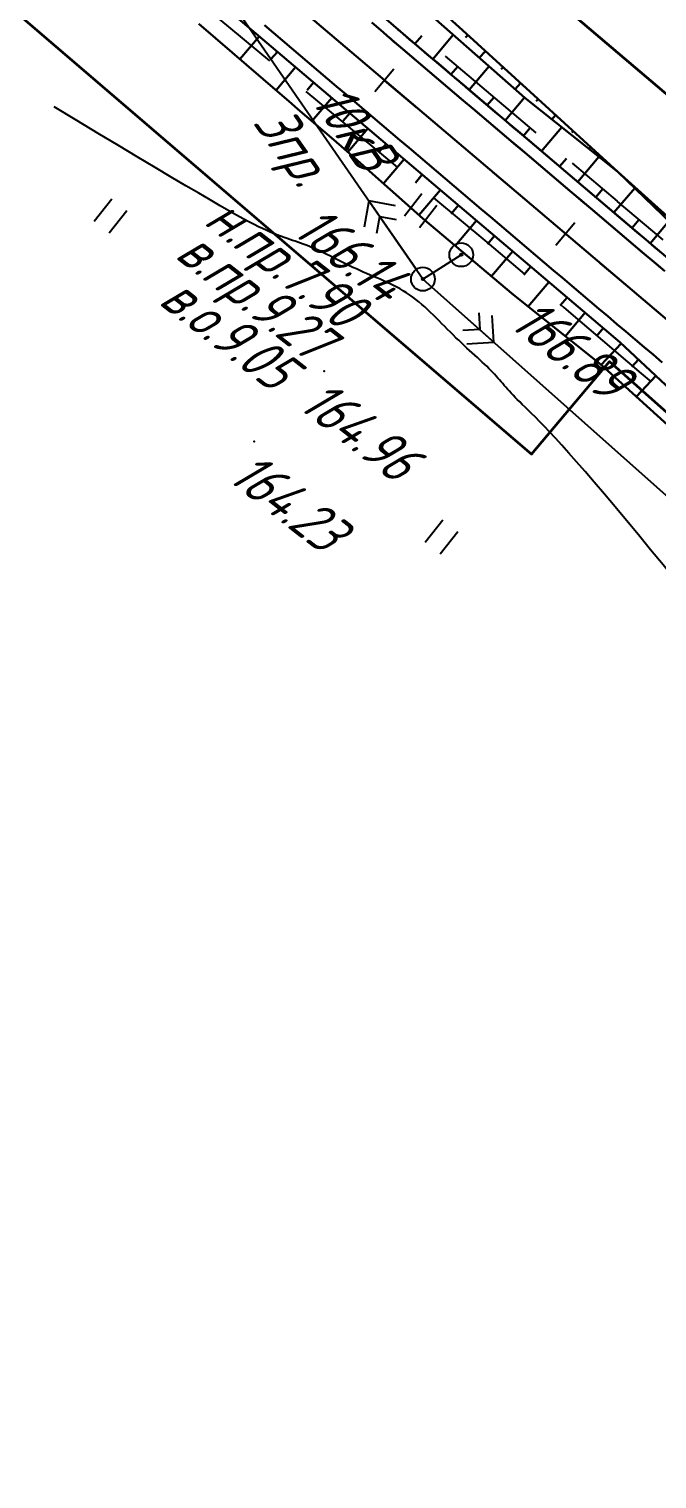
# Model space of a CAD drawing. Header units: millimetres. Extents: x -698 to 8131, y -704 to 4503.
# Drawn here: x 7626 to 7678.9, y 179.8 to 302 of the extents above; entities that cross this region are included whole.
import ezdxf

# ---------------------------------------------------------------- set-up
doc = ezdxf.new("R2010")
doc.units = ezdxf.units.MM
doc.linetypes.add('CONTI', pattern=[0])
doc.linetypes.add('STROT', pattern=[1.7, 0.5, -1.2])
for name, color, linetype, lineweight in [('10', 1, 'Continuous', 35), ('КОПИЯ_ОСЬ_13_ОТКОСЫ', 7, 'Continuous', 30), ('КОПИЯ_ОСЬ_ГРАНИЦЫ_ПОЛОС', 7, 'Continuous', 30), ('ОСЬ_ВЕРХ_ПОКРЫТИЯ_ГРАНИЦЫ_ПОЛОС', 7, 'Continuous', 30), ('ОСЬ_ВЕРХ_ПОКРЫТИЯ_ОСЬ', 1, 'Continuous', 30)]:
    doc.layers.add(name, color=color, linetype=linetype, lineweight=lineweight)
for name, color, linetype in [('GOR_BDEFAULT', 212, 'CONTI'), ('NAD_MDEFAULT', 7, 'CONTI'), ('PI_OTDEFAULT', 172, 'CONTI'), ('PI_TTDEFAULT', 5, 'CONTI'), ('SIT_LDEFAULT', 7, 'CONTI'), ('USLZNDEFAULT', 7, 'CONTI'), ('ОСЬ_ВЕРХ_ПОКРЫТИЯ_ПИКЕТЫ', 1, 'Continuous'), ('разметка', 7, 'Continuous')]:
    doc.layers.add(name, color=color, linetype=linetype)
doc.styles.add('eskd', font='isocpeui.ttf', dxfattribs={"width": 1.2})

# ---------------------------------------------------------------- blocks, each defined once
blk = doc.blocks.new('BL_2011')
at = {"color": 0}
for p, q in [((0, 0), (0, 2.4)), ((1.6, 0), (1.6, 2.4))]:
    blk.add_line(p, q, dxfattribs=at)
blk = doc.blocks.new('BL_26')
at = {"color": 0}
for radius in [1, 0.1]:
    blk.add_circle((0, 0), radius, dxfattribs=at)
blk = doc.blocks.new('*U52')
at = {"layer": 'КОПИЯ_ОСЬ_13_ОТКОСЫ'}
for points in [[(165.84, -171.21), (173.35, -177.81), (181.17, -184.05)], [(166.39, -170.56), (168.09, -172.11), (173.8, -177.29), (181.17, -184.05)], [(168.55, -172.52), (168.36, -172.73)], [(170.03, -173.87), (169.51, -174.44)], [(171.51, -175.21), (171.34, -175.4)], [(172.99, -176.56), (172.52, -177.08)], [(174.47, -177.91), (174.31, -178.08)], [(175.94, -179.26), (175.61, -179.62)], [(177.41, -180.61), (177.3, -180.73)], [(178.89, -181.96), (178.74, -182.12)], [(180.36, -183.31), (180.31, -183.36)]]:
    blk.add_lwpolyline(points, dxfattribs=at)
blk = doc.blocks.new('*U53')
at = {"layer": 'КОПИЯ_ОСЬ_13_ОТКОСЫ'}
for points in [[(0, 0), (6.79, -6.52), (14.64, -12.73), (16.54, -14.36), (30.23, -26.2), (37.37, -32.31)], [(0, 0), (7, -6.28), (14.81, -12.54), (15.98, -13.55), (30.37, -26.03), (37.37, -32.31)], [(2.98, -2.67), (2.89, -2.77)], [(4.46, -4.01), (4.43, -4.04)], [(5.95, -5.35), (5.77, -5.54)], [(7.46, -6.66), (7.41, -6.73)], [(9.02, -7.91), (8.84, -8.14)], [(10.58, -9.16), (10.52, -9.23)], [(12.15, -10.41), (11.98, -10.62)], [(13.71, -11.66), (13.65, -11.73)], [(15.25, -12.92), (15.09, -13.11)], [(16.76, -14.23), (16.71, -14.3)], [(18.27, -15.54), (18.12, -15.73)], [(19.79, -16.86), (19.73, -16.92)], [(21.3, -18.17), (21.14, -18.34)], [(22.81, -19.48), (22.76, -19.53)], [(24.32, -20.79), (24.17, -20.96)], [(25.83, -22.1), (25.78, -22.15)], [(27.34, -23.41), (27.19, -23.58)], [(28.85, -24.72), (28.8, -24.77)], [(30.36, -26.03), (30.22, -26.19)], [(31.85, -27.36), (31.8, -27.42)], [(33.34, -28.7), (33.26, -28.79)], [(34.83, -30.03), (34.8, -30.06)], [(36.32, -31.37), (36.3, -31.39)]]:
    blk.add_lwpolyline(points, dxfattribs=at)

msp = doc.modelspace()

# ---------------------------------------------------------------- linework, layer by layer
at = {"layer": '10'}
for points in [[(7384.5, 596.29), (7438.51, 545.9), (7502.4, 474.09), (7557.08, 408.21), (7599.64, 364.49), (7714.09, 267.32), (7782.33, 205.66), (7802.95, 187.96), (7827.05, 167.28), (7831.93, 163.09), (7846.05, 144.89), (7851.59, 137.76), (7868.69, 97.28), (7876.34, 79.15), (7881.94, 63.12), (7904.92, -2.65), (7913.74, -6.59), (7929.84, -50.89), (7929.84, -50.89), (7966.05, -166.92), (7964.87, -168.84), (7968.62, -174.87), (7974.57, -194.31), (7993.63, -264.5)], [(7904.92, -2.65), (7881.94, 63.12), (7876.34, 79.15), (7868.69, 97.28), (7851.59, 137.76), (7846.05, 144.89), (7831.93, 163.09), (7827.05, 167.28), (7802.95, 187.96), (7782.33, 205.66), (7714.09, 267.32), (7599.64, 364.49), (7557.08, 408.21), (7502.4, 474.09)], [(7534.82, 388.2), (7579.15, 342.64), (7668.38, 266.15), (7674.93, 273.95), (7730.44, 224.6), (7787.61, 173.77), (7799.79, 161.63), (7803.05, 157.73), (7798.76, 152.74), (7838.69, 112.27), (7838.69, 112.27), (7853.29, 72.48), (7860.17, 81.04), (7863.85, 70.86), (7884.48, 12.62)]]:
    msp.add_lwpolyline(points, dxfattribs=at)
at = {"layer": 'GOR_BDEFAULT', "color": 212, "elevation": 166, "flags": 128}
for points in [[(7635.14, 291.22), (7633.56, 292.16), (7631.86, 293.18), (7630.05, 294.27), (7628.15, 295.41)], [(7717.85, 209.32), (7717.51, 209.95), (7717.14, 210.66), (7716.73, 211.42), (7716.3, 212.23), (7715.84, 213.09), (7715.37, 213.97), (7714.89, 214.87), (7714.4, 215.78), (7713.91, 216.69), (7713.42, 217.59), (7712.94, 218.47), (7712.48, 219.31), (7712.03, 220.12), (7711.61, 220.88), (7711.22, 221.57), (7710.86, 222.2), (7710.54, 222.76), (7710.24, 223.26), (7709.97, 223.71), (7709.72, 224.1), (7709.5, 224.45), (7709.3, 224.75), (7709.12, 225.02), (7708.95, 225.25), (7708.79, 225.45), (7708.65, 225.64), (7708.51, 225.8), (7708.39, 225.95), (7708.26, 226.09), (7708.14, 226.23), (7708.01, 226.37), (7707.89, 226.51), (7707.77, 226.65), (7707.65, 226.8), (7707.53, 226.95), (7707.42, 227.11), (7707.31, 227.27), (7707.21, 227.44), (7707.11, 227.61), (7707.02, 227.8), (7706.94, 228), (7706.86, 228.2), (7706.8, 228.42), (7706.75, 228.65), (7706.71, 228.9), (7706.68, 229.16), (7706.66, 229.43), (7706.66, 229.71), (7706.66, 230), (7706.66, 230.3), (7706.67, 230.6), (7706.69, 230.9), (7706.71, 231.2), (7706.72, 231.5), (7706.74, 231.79), (7706.76, 232.07), (7706.77, 232.35), (7706.77, 232.61), (7706.77, 232.87), (7706.76, 233.1), (7706.74, 233.32), (7706.71, 233.52), (7706.67, 233.71), (7706.62, 233.88), (7706.57, 234.04), (7706.51, 234.19), (7706.44, 234.32), (7706.36, 234.45), (7706.28, 234.57), (7706.19, 234.68), (7706.1, 234.78), (7706.01, 234.89), (7705.91, 234.98), (7705.8, 235.08), (7705.7, 235.17), (7705.59, 235.27), (7705.48, 235.36), (7705.37, 235.46), (7705.25, 235.55), (7705.14, 235.65), (7705.02, 235.74), (7704.91, 235.84), (7704.79, 235.93), (7704.68, 236.03), (7704.56, 236.13), (7704.45, 236.23), (7704.33, 236.32), (7704.22, 236.42), (7704.11, 236.52), (7704.01, 236.62), (7703.9, 236.72), (7703.8, 236.82), (7703.7, 236.92), (7703.6, 237.02), (7703.5, 237.12), (7703.4, 237.23), (7703.3, 237.33), (7703.21, 237.43), (7703.11, 237.53), (7703.01, 237.63), (7702.92, 237.74), (7702.82, 237.84), (7702.72, 237.94), (7702.62, 238.04), (7702.52, 238.14), (7702.42, 238.24), (7702.31, 238.34), (7702.21, 238.44), (7702.09, 238.53), (7701.98, 238.62), (7701.86, 238.71), (7701.73, 238.79), (7701.6, 238.86), (7701.46, 238.92), (7701.31, 238.97), (7701.15, 239.02), (7700.99, 239.05), (7700.81, 239.07), (7700.63, 239.08), (7700.43, 239.07), (7700.23, 239.06), (7700.01, 239.02), (7699.78, 238.98), (7699.55, 238.93), (7699.31, 238.87), (7699.06, 238.81), (7698.81, 238.75), (7698.56, 238.69), (7698.31, 238.63), (7698.05, 238.58), (7697.8, 238.53), (7697.55, 238.49), (7697.3, 238.47), (7697.05, 238.46), (7696.82, 238.46), (7696.59, 238.49), (7696.36, 238.53), (7696.15, 238.59), (7695.93, 238.66), (7695.73, 238.74), (7695.52, 238.84), (7695.33, 238.95), (7695.13, 239.07), (7694.94, 239.19), (7694.75, 239.33), (7694.57, 239.47), (7694.38, 239.62), (7694.2, 239.76), (7694.02, 239.92), (7693.84, 240.07), (7693.66, 240.23), (7693.47, 240.39), (7693.27, 240.56), (7693.06, 240.76), (7692.83, 240.98), (7692.57, 241.23), (7692.28, 241.53), (7691.95, 241.87), (7691.58, 242.27), (7691.17, 242.73), (7690.7, 243.25), (7690.18, 243.85), (7689.6, 244.53), (7688.95, 245.29), (7688.23, 246.15), (7687.43, 247.11), (7686.56, 248.15), (7685.64, 249.27), (7684.67, 250.45), (7683.67, 251.68), (7682.63, 252.95), (7681.57, 254.23), (7680.51, 255.53), (7679.45, 256.83), (7678.4, 258.1), (7677.37, 259.35), (7676.37, 260.56), (7675.41, 261.71), (7674.51, 262.79), (7673.66, 263.79), (7672.88, 264.7), (7672.16, 265.52), (7671.51, 266.25), (7670.92, 266.91), (7670.38, 267.5), (7669.89, 268.03), (7669.45, 268.49), (7669.05, 268.9), (7668.7, 269.26), (7668.37, 269.58), (7668.08, 269.87), (7667.82, 270.12), (7667.59, 270.35), (7667.37, 270.56), (7667.17, 270.75), (7666.99, 270.94), (7666.81, 271.12), (7666.65, 271.3), (7666.5, 271.46), (7666.35, 271.63), (7666.21, 271.79), (7666.07, 271.95), (7665.94, 272.11), (7665.8, 272.26), (7665.67, 272.42), (7665.53, 272.57), (7665.39, 272.73), (7665.25, 272.89), (7665.1, 273.05), (7664.94, 273.21), (7664.77, 273.38), (7664.59, 273.56), (7664.41, 273.73), (7664.21, 273.92), (7664.01, 274.1), (7663.81, 274.29), (7663.59, 274.49), (7663.38, 274.69), (7663.15, 274.89), (7662.93, 275.1), (7662.7, 275.31), (7662.47, 275.53), (7662.24, 275.75), (7662, 275.97), (7661.77, 276.2), (7661.53, 276.44), (7661.29, 276.67), (7661.06, 276.91), (7660.82, 277.15), (7660.58, 277.39), (7660.34, 277.63), (7660.1, 277.87), (7659.86, 278.1), (7659.62, 278.33), (7659.37, 278.56), (7659.12, 278.78), (7658.87, 278.99), (7658.61, 279.2), (7658.36, 279.39), (7658.1, 279.58), (7657.83, 279.75), (7657.56, 279.92), (7657.29, 280.08), (7657.02, 280.23), (7656.74, 280.37), (7656.46, 280.5), (7656.18, 280.63), (7655.9, 280.76), (7655.61, 280.89), (7655.33, 281.01), (7655.04, 281.13), (7654.76, 281.25), (7654.47, 281.37), (7654.18, 281.5), (7653.89, 281.62), (7653.61, 281.76), (7653.32, 281.89), (7653.04, 282.03), (7652.75, 282.17), (7652.47, 282.3), (7652.19, 282.44), (7651.92, 282.58), (7651.64, 282.72), (7651.37, 282.86), (7651.11, 282.99), (7650.84, 283.12), (7650.58, 283.24), (7650.33, 283.36), (7650.08, 283.47), (7649.84, 283.58), (7649.6, 283.68), (7649.37, 283.77), (7649.14, 283.85), (7648.91, 283.94), (7648.69, 284.02), (7648.46, 284.09), (7648.23, 284.17), (7648.01, 284.25), (7647.78, 284.33), (7647.54, 284.41), (7647.3, 284.49), (7647.06, 284.58), (7646.81, 284.68), (7646.55, 284.78), (7646.28, 284.89), (7646, 285.02), (7645.7, 285.16), (7645.36, 285.32), (7644.99, 285.51), (7644.56, 285.73), (7644.08, 285.99), (7643.51, 286.3), (7642.87, 286.67), (7642.13, 287.09), (7641.29, 287.58), (7640.33, 288.14), (7639.24, 288.78), (7638.02, 289.5), (7636.66, 290.31), (7635.14, 291.22)]]:
    msp.add_lwpolyline(points, dxfattribs=at)
at = {"layer": 'PI_TTDEFAULT', "color": 5}
for p in [(7659.22, 280.91, 166.13), (7650.9, 273.16, 164.96), (7644.99, 267.22, 164.22)]:
    msp.add_point(p, dxfattribs=at)
at = {"layer": 'SIT_LDEFAULT', "color": 7}
for p, q in [((7659.22, 280.91), (7615.76, 343.81)), ((7638.6, 305.69), (7646.29, 299.3)), ((7668.4, 293.55), (7661.11, 299.7)), ((7649.36, 296.73), (7657.04, 290.33)), ((7668.75, 293.24), (7668.39, 293.54)), ((7675.61, 287.47), (7671.82, 290.67)), ((7654.67, 287.49), (7654.27, 285.27)), ((7658.65, 281.73), (7654.67, 287.49)), ((7656.9, 287.08), (7654.67, 287.49)), ((7660.11, 287.76), (7664.59, 284.01)), ((7679.46, 284.22), (7675.61, 287.46)), ((7655.33, 284.78), (7655.58, 286.18)), ((7655.58, 286.18), (7656.97, 285.92)), ((7664.59, 284.02), (7667.77, 281.33)), ((7659.22, 280.91), (7662.45, 282.96)), ((7705.53, 239.66), (7659.22, 280.91)), ((7659.97, 280.24), (7665.19, 275.59)), ((7670.83, 278.75), (7671.1, 278.52)), ((7663.92, 278.06), (7664, 276.65)), ((7665.19, 275.59), (7665.06, 277.85)), ((7671.1, 278.52), (7677.62, 272.96)), ((7664, 276.65), (7662.59, 276.57)), ((7662.93, 275.46), (7665.19, 275.59)), ((7677.62, 272.96), (7678.44, 272.26))]:
    msp.add_line(p, q, dxfattribs=at)
at = {"layer": 'КОПИЯ_ОСЬ_13_ОТКОСЫ'}
for points in [[(7618.37, 335.26), (7658.55, 300.72), (7680.98, 281.71), (7688.93, 275.62), (7734.7, 236.82), (7742, 229.97), (7801.96, 179.13)], [(7613.71, 328.25), (7675.81, 275.6), (7683.11, 268.76), (7728.88, 229.95), (7736.83, 223.87), (7792.2, 176.92)], [(7640.33, 302.42), (7647.17, 296.56), (7647.92, 295.91), (7648.67, 295.24), (7651.7, 292.64), (7653.44, 291.13), (7659.2, 286.02), (7666.86, 279.59), (7674.21, 273.72), (7681.63, 267.01), (7682.11, 266.65), (7697.5, 253.87), (7704.71, 247.84), (7712.91, 241.12), (7727.89, 228.79), (7735.9, 222.77), (7744.06, 216.01), (7751.74, 209.61), (7759.44, 203.23), (7774.86, 190.48)], [(7660.3, 302.78), (7667.81, 296.18), (7675.63, 289.94), (7682.43, 283.41), (7690.28, 277.21), (7692.17, 275.57), (7705.86, 263.74), (7713.01, 257.63), (7720.97, 250.63), (7735.61, 237.89), (7742.86, 230.99), (7750.88, 224.05), (7766.02, 210.98)], [(7645.43, 301.36), (7643.8, 299.44)], [(7658.53, 300.74), (7659.12, 301.42)], [(7660.06, 299.44), (7661.78, 301.48)], [(7646.96, 300.07), (7646.41, 299.43)], [(7648.48, 298.77), (7646.84, 296.84)], [(7661.58, 298.15), (7662.16, 298.83)], [(7663.11, 296.86), (7664.79, 298.84)], [(7650.01, 297.48), (7649.46, 296.84)], [(7651.53, 296.19), (7649.86, 294.22)], [(7664.63, 295.56), (7665.19, 296.22)], [(7666.16, 294.27), (7667.79, 296.2)], [(7653.06, 294.89), (7652.5, 294.24)], [(7654.58, 293.6), (7652.89, 291.6)], [(7667.68, 292.98), (7668.23, 293.62)], [(7669.21, 291.68), (7670.92, 293.7)], [(7656.11, 292.31), (7655.54, 291.64)], [(7657.63, 291.01), (7655.89, 288.96)], [(7670.74, 290.39), (7671.31, 291.06)], [(7672.26, 289.1), (7674.05, 291.2)], [(7659.16, 289.72), (7658.58, 289.03)], [(7660.69, 288.43), (7658.88, 286.3)], [(7673.79, 287.8), (7674.38, 288.51)], [(7675.31, 286.51), (7677.06, 288.57)], [(7662.21, 287.13), (7661.61, 286.42)], [(7663.74, 285.84), (7661.94, 283.72)], [(7676.84, 285.22), (7677.42, 285.9)], [(7678.36, 283.92), (7679.95, 285.79)], [(7665.26, 284.55), (7664.66, 283.84)], [(7666.79, 283.25), (7665.01, 281.15)], [(7668.31, 281.96), (7667.72, 281.26)], [(7669.84, 280.66), (7668.1, 278.61)], [(7671.36, 279.37), (7670.78, 278.69)], [(7672.89, 278.08), (7671.22, 276.11)], [(7674.41, 276.78), (7673.86, 276.13)], [(7675.93, 275.48), (7674.25, 273.69)], [(7677.39, 274.12), (7676.83, 273.52)], [(7678.85, 272.75), (7677.22, 271)]]:
    msp.add_lwpolyline(points, dxfattribs=at)
at = {"layer": 'КОПИЯ_ОСЬ_ГРАНИЦЫ_ПОЛОС'}
for points in [[(7679.26, 281.85), (7678.5, 282.5), (7677.73, 283.15), (7676.97, 283.79), (7676.21, 284.44), (7675.45, 285.09), (7674.68, 285.73), (7673.92, 286.38), (7673.16, 287.03), (7672.4, 287.67), (7671.63, 288.32), (7670.87, 288.97), (7670.11, 289.61), (7669.35, 290.26), (7668.58, 290.9), (7667.82, 291.55), (7667.06, 292.2), (7666.3, 292.84), (7665.53, 293.49), (7664.77, 294.14), (7664.01, 294.78), (7663.25, 295.43), (7662.48, 296.08), (7661.72, 296.72), (7660.96, 297.37), (7660.2, 298.02), (7659.43, 298.66), (7658.67, 299.31), (7657.91, 299.96), (7657.16, 300.6), (7656.41, 301.25), (7655.66, 301.89), (7654.91, 302.53)], [(7657.1, 301.95), (7657.33, 301.76), (7658.09, 301.11), (7658.85, 300.47), (7659.61, 299.82), (7660.38, 299.18), (7661.14, 298.53), (7661.9, 297.88), (7662.66, 297.24), (7663.42, 296.59), (7664.18, 295.95), (7664.94, 295.3), (7665.71, 294.66), (7666.47, 294.01), (7667.23, 293.36), (7667.99, 292.72), (7668.75, 292.07), (7669.51, 291.43), (7670.27, 290.78), (7671.04, 290.14), (7671.12, 290.06)], [(7656.45, 301.2), (7656.72, 300.96), (7657.49, 300.31), (7658.25, 299.67), (7659.01, 299.02), (7659.77, 298.37), (7660.54, 297.73), (7661.3, 297.08), (7662.06, 296.44), (7662.82, 295.79), (7663.58, 295.14), (7664.35, 294.5), (7665.11, 293.85), (7665.87, 293.2), (7666.63, 292.56), (7667.4, 291.91), (7668.16, 291.26), (7668.92, 290.62), (7669.68, 289.97), (7670.45, 289.33), (7671.21, 288.68), (7671.97, 288.03), (7672.73, 287.39), (7673.5, 286.74), (7674.26, 286.09), (7675.02, 285.45), (7675.78, 284.8), (7676.54, 284.16), (7677.31, 283.51), (7678.07, 282.86), (7678.83, 282.22), (7679.59, 281.57)]]:
    msp.add_lwpolyline(points, dxfattribs=at)
at = {"layer": 'ОСЬ_ВЕРХ_ПОКРЫТИЯ_ГРАНИЦЫ_ПОЛОС'}
for points in [[(7613.71, 328.25), (7675.81, 275.6), (7683.11, 268.76), (7728.88, 229.95), (7736.83, 223.87), (7792.2, 176.92)], [(7679.37, 273.89), (7678.61, 274.54), (7677.85, 275.18), (7677.09, 275.83), (7676.32, 276.48), (7675.56, 277.12), (7674.8, 277.77), (7674.04, 278.41), (7673.28, 279.06), (7672.52, 279.7), (7671.76, 280.35), (7670.99, 281), (7670.23, 281.64), (7669.47, 282.29), (7668.71, 282.93), (7667.95, 283.58), (7667.19, 284.22), (7666.42, 284.87), (7665.66, 285.52), (7664.9, 286.16), (7664.14, 286.81), (7663.38, 287.45), (7662.62, 288.1), (7661.85, 288.74), (7661.09, 289.39), (7660.33, 290.04), (7659.57, 290.68), (7658.81, 291.33), (7658.05, 291.97), (7657.28, 292.62), (7656.52, 293.26), (7655.76, 293.91), (7655, 294.56), (7654.24, 295.2), (7653.48, 295.85), (7652.71, 296.49), (7651.95, 297.14), (7651.19, 297.78), (7650.43, 298.43), (7649.67, 299.08), (7648.91, 299.72), (7648.15, 300.37), (7647.38, 301.01), (7646.62, 301.66), (7645.86, 302.3)], [(7654.91, 302.53), (7655.66, 301.89), (7656.41, 301.25)], [(7657.11, 301.96), (7657.8, 301.36), (7658.55, 300.72), (7659.3, 300.08), (7660.05, 299.45), (7660.8, 298.82), (7661.54, 298.18), (7662.29, 297.55), (7663.04, 296.92), (7663.79, 296.28), (7664.53, 295.65), (7665.28, 295.01), (7666.03, 294.38), (7666.78, 293.75), (7667.52, 293.11), (7668.27, 292.48), (7669.02, 291.85), (7669.77, 291.21), (7670.51, 290.58), (7671.26, 289.94), (7672.01, 289.31), (7672.76, 288.68), (7673.5, 288.04), (7674.25, 287.41), (7675, 286.78), (7675.75, 286.14), (7676.49, 285.51), (7677.24, 284.87), (7677.99, 284.24), (7678.74, 283.61), (7679.48, 282.97)]]:
    msp.add_lwpolyline(points, dxfattribs=at)
at = {"layer": 'ОСЬ_ВЕРХ_ПОКРЫТИЯ_ОСЬ'}
msp.add_lwpolyline([(7621.62, 326.79), (7794.81, 179.95)], dxfattribs=at)
at = {"layer": 'ОСЬ_ВЕРХ_ПОКРЫТИЯ_ПИКЕТЫ'}
for p, q in [((7655.16, 296.71), (7656.78, 298.62)), ((7670.41, 283.78), (7672.03, 285.69))]:
    msp.add_line(p, q, dxfattribs=at)
at = {"layer": 'разметка', "linetype": 'STROT', "lineweight": 30, "ltscale": 7}
msp.add_lwpolyline([(7317.62, 617.66), (7317.62, 617.66, -0.028594), (7363.94, 593, -0.04989), (7411.38, 556.62, 11.407778), (7411.38, 556.62, -0.028559), (7460.71, 503.42), (7557.52, 390.31, 0.020074), (7586.97, 357.71, 0.020078), (7619.71, 328.4), (7718.54, 244.62)], format="xyb", dxfattribs=at)

# ---------------------------------------------------------------- block references
at = {"layer": 'USLZNDEFAULT', "color": 7, "rotation": 322.0000000000001}
for name, p in [('BL_2011', (7631.53, 285.79)), ('BL_2011', (7657.66, 286.23)), ('BL_26', (7662.45, 282.96)), ('BL_26', (7659.22, 280.91)), ('BL_2011', (7659.41, 258.73))]:
    msp.add_blockref(name, p, dxfattribs=at)
at = {"layer": 'КОПИЯ_ОСЬ_13_ОТКОСЫ'}
for name, p in [('*U52', (7494.46, 473.99)), ('*U53', (7675.63, 289.94))]:
    msp.add_blockref(name, p, dxfattribs=at)

# ---------------------------------------------------------------- texts
at = {"layer": 'NAD_MDEFAULT', "color": 7, "style": 'eskd', "oblique": 10, "width": 0.8}
for s, rotation, p in [('10кВ', 305, (7649.74, 295.93, 167.5)), ('3пр.', 305, (7644.82, 294.11)), ('н.пр.7.90', 322, (7640.66, 285.6, 165.5)), ('в.пр.9.27', 322, (7638.22, 282.78, 165.5)), ('в.о.9.05', 322, (7636.84, 278.89, 165.5))]:
    msp.add_text(s, height=3.5, rotation=rotation, dxfattribs=at).set_placement(p)
at = {"layer": 'PI_OTDEFAULT', "color": 172, "style": 'eskd', "oblique": 10, "width": 0.8}
for s, p in [('166.14', (7648.09, 284.78)), ('166.89', (7666.38, 276.96)), ('164.96', (7648.59, 270.1)), ('164.23', (7642.64, 264.02))]:
    msp.add_text(s, height=3.5, rotation=322, dxfattribs=at).set_placement(p)

doc.saveas('drawing.dxf')
